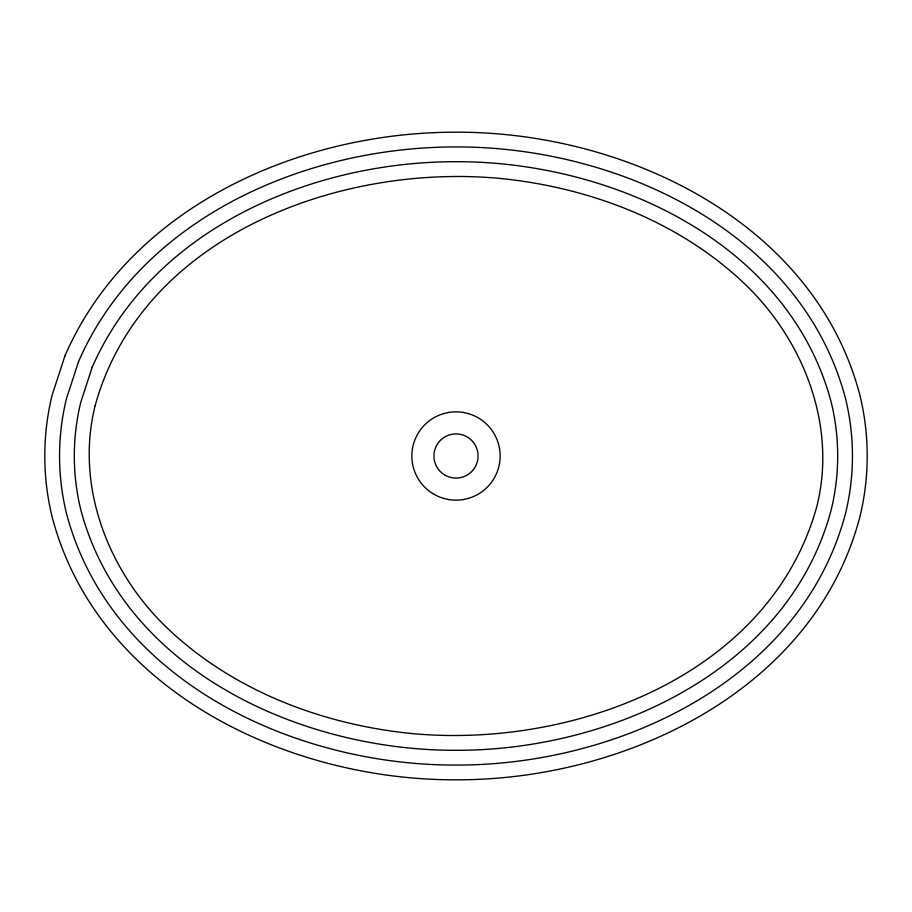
<?xml version="1.0" encoding="UTF-8"?>
<svg xmlns="http://www.w3.org/2000/svg" width="912" height="912" viewBox="0 0 912 912"><rect width="100%" height="100%" fill="white"/><g stroke="black" fill="none" stroke-linecap="round" stroke-linejoin="round"><path stroke-width="1.37" d="M95.122 405.737C74.659 487.521 109.337 574.229 169.689 630.374C234.658 690.965 321.309 723.946 408.85 733.248C570.547 749.675 769.876 676.875 816.878 506.263C837.341 424.479 802.663 337.771 742.311 281.626C677.342 221.035 590.691 188.054 503.15 178.752C341.453 162.325 142.124 235.125 95.122 405.737M64.912 355.942L52.075 395.329A256.489 256.489 0 0 0 52.075 516.671C97.493 690.772 287.896 780.501 456 779.794C624.104 780.501 814.507 690.772 859.925 516.671A256.489 256.489 0 0 0 859.925 395.329C814.507 221.228 624.104 131.499 456 132.206C300.071 131.909 129.835 206.329 64.912 355.942M78.557 361.562L66.416 398.795A241.794 241.794 0 0 0 66.416 513.205C110.477 680.671 294.576 765.601 456 765.054C617.424 765.601 801.523 680.671 845.584 513.205A241.794 241.794 0 0 0 845.584 398.795C801.523 231.329 617.424 146.399 456 146.946C305.919 146.752 141.371 217.455 78.557 361.562M92.215 367.183L80.769 402.26A227.099 227.099 0 0 0 80.769 509.74C123.485 670.559 301.245 750.69 456 750.314C610.755 750.69 788.515 670.559 831.231 509.74A227.099 227.099 0 0 0 831.231 402.26C788.515 241.441 610.755 161.31 456 161.686C311.767 161.606 152.931 228.593 92.215 367.183M444.965 475.118A22.082 22.082 0 0 0 478.082 456A22.082 22.082 0 0 0 444.965 436.882A22.082 22.082 0 0 0 444.965 475.118M433.918 494.236A44.152 44.152 0 0 0 500.152 456A44.152 44.152 0 0 0 433.918 417.764A44.152 44.152 0 0 0 433.918 494.236"/></g></svg>
